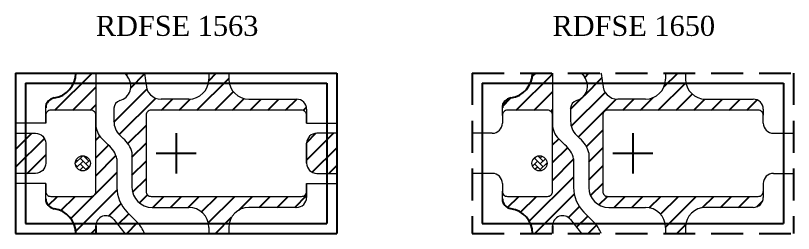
# Model space of a CAD drawing. Header units: millimetres. Extents: x -1672 to -743, y 1116 to 1403.
# Drawn here: x -1671.5 to -1516.5, y 1232.5 to 1276 of the extents above; entities that cross this region are included whole.
import ezdxf

# ---------------------------------------------------------------- set-up
doc = ezdxf.new("R2010")
doc.units = ezdxf.units.MM
doc.header["$MEASUREMENT"] = 0
doc.linetypes.add('HIDDEN', pattern=[9.525, 6.35, -3.175])
doc.layers.get('0').update_dxf_attribs({"color": 1})
for name, color, linetype in [('\\M+2A4C1\\M+2B3CE\\M+2B944', 144, 'HIDDEN'), ('bottom side half etching', 6, 'Continuous'), ('c2', 2, 'Continuous'), ('Hatch', 1, 'HIDDEN')]:
    doc.layers.add(name, color=color, linetype=linetype)
for name, color, linetype, lineweight in [('Dimension', 3, 'Continuous', 5), ('LF', 4, 'Continuous', 25), ('Visble1', 6, 'Continuous', 20)]:
    doc.layers.add(name, color=color, linetype=linetype, lineweight=lineweight)
doc.styles.get("Standard").update_dxf_attribs({"font": 'romantic.ttf', "height": 2})
pattern_1 = [(45, (149.2565, -61.26371), (-0.08838835, 0.08838835), [])]

# ---------------------------------------------------------------- blocks, each defined once
blk = doc.blocks.new('30L')
at = {"layer": 'Dimension'}
h = blk.add_hatch(dxfattribs=at)
h.set_pattern_fill('AR-HBONE', color=256, scale=0.01, style=0)
h.set_pattern_definition([(45, (-233.91356, -177.30695), (4e-18, 0.0565685425), [0.12, -0.04]), (135, (-233.885277, -177.278667), (4e-18, 0.0565685425), [0.12, -0.04])])
h.paths.add_polyline_path([(-1.005, -0.1, 1), (-0.855, -0.1, 1)])
at = {"layer": 'Hatch'}
h = blk.add_hatch(dxfattribs=at)
h.set_pattern_fill('ANSI31', color=256)
h.set_pattern_definition(pattern_1)
h.paths.add_polyline_path([(-0.8, 0.7), (-1.0209, 0.7, -0.259589), (-1.2143, 0.5526, 0.372825), (-1.3, 0.4536), (-1.3, 0.38, -0.414214), (-1.25, 0.43), (-0.85, 0.43, -0.414214), (-0.8, 0.38)])
h.paths.add_polyline_path([(-0.8, 0.8), (-1, 0.8, -0.103244), (-1.0209, 0.7), (-0.8, 0.7)])
h.paths.add_polyline_path([(-0.4875, -0.5875, -0.198912), (-0.59, -0.34), (-0.59, -0.0565, 0.172187), (-0.6786, 0.085), (-0.7414, 0.1478, -0.198912), (-0.8, 0.2892), (-0.8, -0.38, -0.414214), (-0.85, -0.43), (-1.25, -0.43, -0.414214), (-1.3, -0.38), (-1.3, -0.4536, 0.372825), (-1.2143, -0.5526, -0.259589), (-1.0209, -0.7), (-0.7974, -0.7, -0.630407), (-0.6213, -0.6608), (-0.5905, -0.7), (-0.3757, -0.7, 0.014872), (-0.388, -0.687)])
h.paths.add_polyline_path([(-0.8, -0.7225, -0.056727), (-0.7974, -0.7), (-1.0209, -0.7, -0.103244), (-1, -0.8), (-0.8, -0.8)])
h.paths.add_polyline_path([(-0.3757, -0.7), (-0.5905, -0.7), (-0.5121, -0.8), (-0.3169, -0.8, 0.097582)])
h.paths.add_polyline_path([(-0.25, 0.43), (1.25, 0.43, -0.414214), (1.3, 0.38), (1.3, 0.44, 0.414214), (1.2, 0.54), (0.725, 0.54, -0.356394), (0.529, 0.7), (0.321, 0.7, -0.356394), (0.125, 0.54), (-0.1501, 0.54, -0.414214), (-0.3001, 0.69), (-0.3001, 0.7), (-0.4541, 0.7, -0.393336), (-0.5613, 0.526, 0.337319), (-0.62, 0.4488), (-0.62, 0.3214, 0.198912), (-0.5614, 0.1799), (-0.5286, 0.1471, -0.172187), (-0.44, 0.0057), (-0.44, -0.34, 0.414214), (-0.24, -0.54), (0.125, -0.54, -0.356394), (0.321, -0.7), (0.529, -0.7, -0.356394), (0.725, -0.54), (1.2, -0.54, 0.414214), (1.3, -0.44), (1.3, -0.38, -0.414214), (1.25, -0.43), (-0.25, -0.43, -0.414214), (-0.3, -0.38), (-0.3, 0.38, -0.414214)])
h.paths.add_polyline_path([(-0.3169, 0.8), (-0.5121, 0.8), (-0.4832, 0.7631, -0.117374), (-0.4541, 0.7), (-0.3001, 0.7, 0.085121)])
h.paths.add_polyline_path([(0.525, 0.8), (0.325, 0.8), (0.325, 0.74, -0.050382), (0.321, 0.7), (0.529, 0.7, -0.050382), (0.525, 0.74)])
h.paths.add_polyline_path([(0.525, -0.74, -0.050382), (0.529, -0.7), (0.321, -0.7, -0.050382), (0.325, -0.74), (0.325, -0.8), (0.525, -0.8)])
h = blk.add_hatch(dxfattribs=at)
h.set_pattern_fill('ANSI31', color=256)
h.set_pattern_definition(pattern_1)
h.paths.add_polyline_path([(-1.3, 0.1, 0.414214), (-1.4, 0.2), (-1.5, 0.2), (-1.5, -0.2), (-1.4, -0.2, 0.414214), (-1.3, -0.1)])
h.paths.add_polyline_path([(-1.5, 0.2), (-1.6, 0.2), (-1.6, -0.2), (-1.5, -0.2)])
h.paths.add_polyline_path([(1.5, 0.2), (1.4, 0.2, 0.414214), (1.3, 0.1), (1.3, -0.1, 0.414214), (1.4, -0.2), (1.5, -0.2)])
h.paths.add_polyline_path([(1.6, 0.2), (1.5, 0.2), (1.5, -0.2), (1.6, -0.2)])
at = {"layer": '\\M+2A4C1\\M+2B3CE\\M+2B944'}
for p, q in [((-1.6, 0.8), (-1.6, -0.8)), ((-1.6, 0.8), (1.6, 0.8)), ((1.6, 0.8), (1.6, -0.8)), ((-1.6, -0.8), (1.6, -0.8))]:
    blk.add_line(p, q, dxfattribs=at)
at = {"layer": 'bottom side half etching', "lineweight": 9}
for p, q in [((-1.3, 0.3), (-1.6, 0.3)), ((1.3, 0.3), (1.6, 0.3)), ((-1.3, -0.3), (-1.6, -0.3)), ((1.3, -0.3), (1.6, -0.3))]:
    blk.add_line(p, q, dxfattribs=at)
for points in [[(-1.3, -0.3), (-1.3, -0.38, 0.414214), (-1.25, -0.43), (-0.85, -0.43, 0.414214), (-0.8, -0.38), (-0.8, 0.38, 0.414214), (-0.85, 0.43), (-1.25, 0.43, 0.414214), (-1.3, 0.38), (-1.3, 0.3)], [(1.3, 0.3), (1.3, 0.38, 0.414214), (1.25, 0.43), (-0.25, 0.43, 0.414214), (-0.3, 0.38), (-0.3, -0.38, 0.414214), (-0.25, -0.43), (1.25, -0.43, 0.414214), (1.3, -0.38), (1.3, -0.3)], [(-1.6, 0.2), (-1.4, 0.2, -0.414214), (-1.3, 0.1), (-1.3, -0.1, -0.414214), (-1.4, -0.2), (-1.6, -0.2)], [(1.6, 0.2), (1.4, 0.2, 0.414214), (1.3, 0.1), (1.3, -0.1, 0.414214), (1.4, -0.2), (1.6, -0.2)]]:
    blk.add_lwpolyline(points, format="xyb", dxfattribs=at)
blk.add_lwpolyline([(1.3, -0.1), (1.3, 0.1)], dxfattribs=at)
at = {"layer": 'c2'}
for p, q in [((-1.5, 0.7), (-1.5, -0.7)), ((-1.5, 0.7), (1.5, 0.7)), ((1.5, 0.7), (1.5, -0.7)), ((0, 0.2), (0, -0.2)), ((-0.2, 0), (0.2, 0)), ((-1.5, -0.7), (1.5, -0.7))]:
    blk.add_line(p, q, dxfattribs=at)
at = {"layer": 'LF', "lineweight": 9}
for p, q in [((-0.8, 0.8), (-0.8, 0.2892)), ((-0.5121, 0.8), (-0.4832, 0.7631)), ((0.325, 0.8), (0.325, 0.74)), ((0.525, 0.8), (0.525, 0.74)), ((-0.3001, 0.69), (-0.3001, 0.7009)), ((0.125, 0.54), (-0.1501, 0.54)), ((0.725, 0.54), (1.2, 0.54)), ((-1.3, 0.3), (-1.3, 0.4536)), ((-0.62, 0.4488), (-0.62, 0.3214)), ((1.3, 0.44), (1.3, 0.3)), ((-0.5614, 0.1799), (-0.5286, 0.1471)), ((-0.5614, 0.1799), (-0.5286, 0.1471)), ((-0.7414, 0.1478), (-0.6786, 0.085)), ((-0.7414, 0.1478), (-0.6786, 0.085)), ((-0.44, 0.0057), (-0.44, -0.34)), ((-0.59, -0.0565), (-0.59, -0.34)), ((-1.3, -0.4536), (-1.3, -0.3)), ((1.3, -0.3), (1.3, -0.44)), ((-0.24, -0.54), (0.125, -0.54)), ((1.2, -0.54), (0.725, -0.54)), ((-0.4875, -0.5875), (-0.388, -0.687)), ((-0.6213, -0.6608), (-0.5121, -0.8)), ((0.325, -0.74), (0.325, -0.8)), ((0.525, -0.74), (0.525, -0.8))]:
    blk.add_line(p, q, dxfattribs=at)
at = {"layer": 'LF', "ltscale": 0.1}
blk.add_line((-0.8, -0.7225), (-0.8, -0.8), dxfattribs=at)
at = {"layer": 'LF', "lineweight": 9}
blk.add_circle((-0.93, -0.1), 0.075, dxfattribs=at)
at = {"layer": 'LF', "ltscale": 0.1}
for centre, radius, start, end in [((-1.25, 0.8), 0.25, 278.21321, 0), ((-1.2, 0.4536), 0.1, 98.21321, 180), ((-1.2, -0.4536), 0.1, 180, 261.78679), ((-1.25, -0.8), 0.25, 0, 81.78679)]:
    blk.add_arc(centre, radius, start, end, dxfattribs=at)
at = {"layer": 'LF', "lineweight": 9}
for centre, radius, start, end in [((-0.6001, 0.7009), 0.3, 0, 19.29823), ((-0.6012, 0.6705), 0.15, 285.4391, 38.10257), ((0.125, 0.74), 0.2, 270, 0), ((0.725, 0.74), 0.2, 180, 270), ((-0.1501, 0.69), 0.15, 180, 270), ((-0.54, 0.4488), 0.08, 105.14573, 180), ((1.2, 0.44), 0.1, 0, 90), ((-0.42, 0.3214), 0.2, 180, 225), ((-0.42, 0.3214), 0.2, 180, 225), ((-0.6, 0.2892), 0.2, 180, 225), ((-0.8335, -0.1105), 0.2495, 12.52119, 51.60039), ((-0.6835, -0.0484), 0.2495, 12.52119, 51.60039), ((-0.24, -0.34), 0.35, 180, 225), ((-0.24, -0.34), 0.2, 180, 270), ((1.2, -0.44), 0.1, 270, 360), ((0.125, -0.74), 0.2, 360, 90), ((0.725, -0.74), 0.2, 90, 180), ((-0.7, -0.7225), 0.1, 38.10257, 180), ((-0.6001, -0.8991), 0.3, 19.29823, 45)]:
    blk.add_arc(centre, radius, start, end, dxfattribs=at)
blk = doc.blocks.new('without tunnel')
at = {"layer": 'Dimension'}
h = blk.add_hatch(dxfattribs=at)
h.set_pattern_fill('AR-HBONE', color=256, scale=0.2, style=0)
h.set_pattern_definition([(45, (-4678.2712, -3546.139), (9e-17, 1.13137085), [2.4, -0.8]), (135, (-4677.70555, -3545.5733), (9e-17, 1.13137085), [2.4, -0.8])])
h.paths.add_polyline_path([(-20.1, -2, 1), (-17.1, -2, 1)])
at = {"layer": 'Hatch'}
h = blk.add_hatch(dxfattribs=at)
h.set_pattern_fill('ANSI31', color=256, scale=20)
h.set_pattern_definition([(45, (2985.13, -1225.2742), (-1.767767, 1.767767), [])])
h.paths.add_polyline_path([(-16, 14), (-20.42, 14, -0.259589), (-24.29, 11.05, 0.372825), (-26, 9.07), (-26, 7.6, -0.414214), (-25, 8.6), (-17, 8.6, -0.414214), (-16, 7.6)])
h.paths.add_polyline_path([(-16, 16), (-20, 16, -0.103244), (-20.42, 14), (-16, 14)])
h.paths.add_polyline_path([(-9.75, -11.75, -0.198912), (-11.8, -6.8), (-11.8, -1.13, 0.172187), (-13.57, 1.7), (-14.83, 2.96, -0.198912), (-16, 5.78), (-16, -7.6, -0.414214), (-17, -8.6), (-25, -8.6, -0.414214), (-26, -7.6), (-26, -9.07, 0.372825), (-24.29, -11.05, -0.259589), (-20.42, -14), (-15.95, -14, -0.630407), (-12.43, -13.22), (-11.81, -14), (-7.51, -14, 0.014872), (-7.76, -13.74)])
h.paths.add_polyline_path([(-16, -14.45, -0.056727), (-15.95, -14), (-20.42, -14, -0.103244), (-20, -16), (-16, -16)])
h.paths.add_polyline_path([(-7.51, -14), (-11.81, -14), (-10.24, -16), (-6.34, -16, 0.097582)])
h.paths.add_polyline_path([(-5, 8.6), (25, 8.6, -0.414214), (26, 7.6), (26, 8.8, 0.414214), (24, 10.8), (14.5, 10.8, -0.356394), (10.58, 14), (6.42, 14, -0.356394), (2.5, 10.8), (-3, 10.8, -0.414214), (-6, 13.8), (-6, 14), (-9.08, 14, -0.393336), (-11.23, 10.52, 0.337319), (-12.4, 8.98), (-12.4, 6.43, 0.198912), (-11.23, 3.6), (-10.57, 2.94, -0.172187), (-8.8, 0.11), (-8.8, -6.8, 0.414214), (-4.8, -10.8), (2.5, -10.8, -0.356394), (6.42, -14), (10.58, -14, -0.356394), (14.5, -10.8), (24, -10.8, 0.414214), (26, -8.8), (26, -7.6, -0.414214), (25, -8.6), (-5, -8.6, -0.414214), (-6, -7.6), (-6, 7.6, -0.414214)])
h.paths.add_polyline_path([(-6.34, 16), (-10.24, 16), (-9.66, 15.26, -0.117374), (-9.08, 14), (-6, 14, 0.085121)])
h.paths.add_polyline_path([(10.5, 16), (6.5, 16), (6.5, 14.8, -0.050382), (6.42, 14), (10.58, 14, -0.050382), (10.5, 14.8)])
h.paths.add_polyline_path([(10.5, -14.8, -0.050382), (10.58, -14), (6.42, -14, -0.050382), (6.5, -14.8), (6.5, -16), (10.5, -16)])
at = {"layer": '\\M+2A4C1\\M+2B3CE\\M+2B944'}
for p, q in [((-32, 16), (-32, -16)), ((-32, 16), (32, 16)), ((32, 16), (32, -16)), ((-32, -16), (32, -16))]:
    blk.add_line(p, q, dxfattribs=at)
at = {"layer": 'bottom side half etching', "lineweight": 9}
blk.add_line((-26, 7.6), (-26, 6), dxfattribs=at)
for points in [[(-26, -7.6), (-26, -7.6, 0.414214), (-25, -8.6), (-17, -8.6, 0.414214), (-16, -7.6), (-16, 7.6, 0.414214), (-17, 8.6), (-25, 8.6, 0.414214), (-26, 7.6), (-26, 6)], [(26, 7.6), (26, 7.6, 0.414214), (25, 8.6), (-5, 8.6, 0.414214), (-6, 7.6), (-6, -7.6, 0.414214), (-5, -8.6), (25, -8.6, 0.414214), (26, -7.6), (26, -7.6)]]:
    blk.add_lwpolyline(points, format="xyb", dxfattribs=at)
for centre, start, end in [((-28, 6), 270, 0), ((28, 6), 180, 270), ((-28, -6), 0, 90), ((28, -6), 90, 180)]:
    blk.add_arc(centre, 2, start, end, dxfattribs=at)
at = {"layer": 'c2'}
for p, q in [((-30, 14), (-30, -14)), ((-30, 14), (30, 14)), ((30, 14), (30, -14)), ((0, 4), (0, -4)), ((-4, 0), (4, 0)), ((-30, -14), (30, -14))]:
    blk.add_line(p, q, dxfattribs=at)
at = {"layer": 'LF', "lineweight": 9}
for p, q in [((-16, 16), (-16, 5.78)), ((-10.24, 16), (-9.66, 15.26)), ((6.5, 16), (6.5, 14.8)), ((10.5, 16), (10.5, 14.8)), ((-6, 13.8), (-6, 14.02)), ((2.5, 10.8), (-3, 10.8)), ((14.5, 10.8), (24, 10.8)), ((-26, 7.54), (-26, 9.07)), ((-12.4, 8.98), (-12.4, 6.43)), ((26, 8.8), (26, 7.6)), ((-11.23, 3.6), (-10.57, 2.94)), ((-11.23, 3.6), (-10.57, 2.94)), ((-14.83, 2.96), (-13.57, 1.7)), ((-14.83, 2.96), (-13.57, 1.7)), ((-8.8, 0.11), (-8.8, -6.8)), ((-11.8, -1.13), (-11.8, -6.8)), ((-26, -9.07), (-26, -7.54)), ((26, -7.6), (26, -8.8)), ((-4.8, -10.8), (2.5, -10.8)), ((24, -10.8), (14.5, -10.8)), ((-9.75, -11.75), (-7.76, -13.74)), ((-12.43, -13.22), (-10.24, -16)), ((6.5, -14.8), (6.5, -16)), ((10.5, -14.8), (10.5, -16))]:
    blk.add_line(p, q, dxfattribs=at)
at = {"layer": 'LF', "ltscale": 0.1}
blk.add_line((-16, -14.45), (-16, -16), dxfattribs=at)
at = {"layer": 'LF', "lineweight": 9}
blk.add_circle((-18.6, -2), 1.5, dxfattribs=at)
at = {"layer": 'LF', "ltscale": 0.1}
for centre, radius, start, end in [((-25, 16), 5, 278.2132, 0), ((-24, 9.07), 2, 98.2132, 180), ((-24, -9.07), 2, 180, 261.7868), ((-25, -16), 5, 0, 81.7868)]:
    blk.add_arc(centre, radius, start, end, dxfattribs=at)
at = {"layer": 'LF', "lineweight": 9}
for centre, radius, start, end in [((-12, 14.02), 6, 0, 19.2982), ((-12.02, 13.41), 3, 285.4391, 38.1026), ((2.5, 14.8), 4, 270, 0), ((14.5, 14.8), 4, 180, 270), ((-3, 13.8), 3, 180, 270), ((-10.8, 8.98), 1.6, 105.1457, 180), ((24, 8.8), 2, 0, 90), ((-8.4, 6.43), 4, 180, 225), ((-8.4, 6.43), 4, 180, 225), ((-12, 5.78), 4, 180, 225), ((-16.67, -2.21), 4.99, 12.5212, 51.6004), ((-13.67, -0.97), 4.99, 12.5212, 51.6004), ((-4.8, -6.8), 7, 180, 225), ((-4.8, -6.8), 4, 180, 270), ((24, -8.8), 2, 270, 360), ((2.5, -14.8), 4, 360, 90), ((14.5, -14.8), 4, 90, 180), ((-14, -14.45), 2, 38.1026, 180), ((-12, -17.98), 6, 19.2982, 45)]:
    blk.add_arc(centre, radius, start, end, dxfattribs=at)
at = {"layer": 'Visble1'}
for p, q in [((26, 6), (26, 7.6)), ((-28, 4), (-32, 4)), ((28, 4), (32, 4)), ((-28, -4), (-32, -4)), ((28, -4), (32, -4)), ((-26, -6), (-26, -7.6)), ((26, -6), (26, -7.6))]:
    blk.add_line(p, q, dxfattribs=at)

msp = doc.modelspace()

# ---------------------------------------------------------------- block references
at = {"layer": 'Dimension'}
msp.add_blockref('without tunnel', (-1548.5491, 1248.4792), dxfattribs=at)
at = {"layer": 'LF', "xscale": 20, "yscale": 20, "zscale": 20}
msp.add_blockref('30L', (-1639.5421, 1248.4792), dxfattribs=at)

# ---------------------------------------------------------------- texts
for s, p in [('RDFSE 1563', (-1655.5528, 1271.915)), ('RDFSE 1650', (-1564.5597, 1271.915))]:
    msp.add_text(s, height=4).set_placement(p)

doc.saveas('drawing.dxf')
